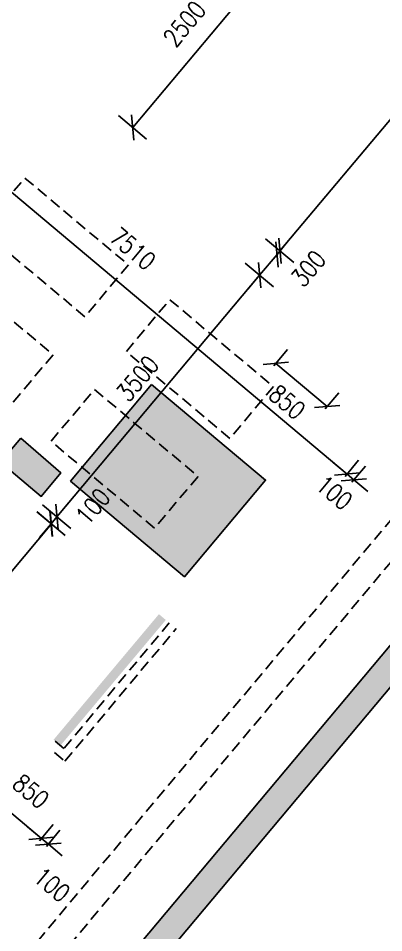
# Model space of a CAD drawing. Header units: millimetres. Extents: x 833220848 to 834439174, y 817676276 to 818025844.
# Drawn here: x 834238680 to 834242736, y 817919072 to 817929217 of the extents above; entities that cross this region are included whole.
import ezdxf

# ---------------------------------------------------------------- set-up
doc = ezdxf.new("R2010")
doc.units = ezdxf.units.MM
doc.header["$LTSCALE"] = 1000
doc.header["$MEASUREMENT"] = 0
doc.linetypes.add('HIDDEN2', pattern=[0.1875, 0.125, -0.0625])
for name, color, linetype in [('3B52X-MAGP-P-L000$0$VPA240_road curb', 1, 'Continuous'), ('3B52X_GBP_amendmentC', 150, 'Continuous'), ('Layer 1', 7, 'Continuous'), ('MGD064_C097', 97, 'Continuous'), ('MGD064_C160', 160, 'Continuous'), ('VPA064_C231', 231, 'HIDDEN2')]:
    doc.layers.add(name, color=color, linetype=linetype)
doc.layers.add('VPA031_Dimension GF', color=6, linetype='Continuous', lineweight=13)
doc.styles.add('RLP-SIMPLEX', font='SIMPLEX.shx', dxfattribs={"width": 0.8})
doc.dimstyles.new('VP-SIMPLEX_D200', dxfattribs={"dimscale": 200, "dimtxt": 1, "dimasz": 1, "dimexe": 1, "dimexo": 1, "dimgap": 1, "dimtad": 1, "dimdec": 1, "dimdsep": 46, "dimtxsty": 'RLP-SIMPLEX', "dimblk": 'OBLIQUE', "dimcen": 1, "dimclrd": 1, "dimclre": 1, "dimclrt": 256, "dimadec": 1, "dimazin": 2, "dimtfac": 1, "dimtdec": 1, "dimtix": 1, "dimtmove": 2, "dimatfit": 1, "dimfxl": 0, "dimtolj": 1, "dimtzin": 0, "dimarcsym": 0})

# ---------------------------------------------------------------- blocks, each defined once
blk = doc.blocks.new('_Oblique')
at = {"color": 0, "linetype": 'ByBlock', "lineweight": -2}
blk.add_line((-0.5, -0.5), (0.5, 0.5), dxfattribs=at)
blk = doc.blocks.new('*D87')
at = {"layer": 'VPA031_Dimension GF', "color": 1, "lineweight": -2}
for p, q in [((834245892.4320555, 817932093.0629873), (834246204.3324648, 817931831.3474635)), ((834246051.1235776, 817931959.904987), (834241583.7426573, 817926635.8878369)), ((834241425.0511352, 817926769.0458373), (834241736.9515445, 817926507.3303134))]:
    blk.add_line(p, q, dxfattribs=at)
at = {"layer": 'VPA031_Dimension GF', "color": 1, "lineweight": -2, "xscale": 200, "yscale": 200, "zscale": 200}
for p, rotation in [((834246051.1235776, 817931959.904987), 49.9999994114941), ((834241583.7426573, 817926635.8878369), 229.9999994114941)]:
    blk.add_blockref('_Oblique', p, dxfattribs=dict(at, rotation=rotation))
at = {"layer": 'VPA031_Dimension GF', "color": 6, "insert": (834243587.6197864, 817929490.7326971), "char_height": 200, "attachment_point": 5, "rotation": 49.999999411494116, "style": 'RLP-SIMPLEX'}
blk.add_mtext('\\A1;6950', dxfattribs=at)
blk = doc.blocks.new('*D88')
at = {"layer": 'VPA031_Dimension GF', "color": 1, "lineweight": -2}
for p, q in [((834241200.0825269, 817926500.938221), (834241511.982648, 817926239.2229677)), ((834241358.7737538, 817926367.780483), (834239109.0172774, 817923686.6248802)), ((834238950.3260505, 817923819.7826182), (834239262.2261716, 817923558.0673649))]:
    blk.add_line(p, q, dxfattribs=at)
at = {"layer": 'VPA031_Dimension GF', "color": 1, "lineweight": -2, "xscale": 200, "yscale": 200, "zscale": 200}
for p, rotation in [((834241358.7737538, 817926367.780483), 50.00000252143153), ((834239109.0172774, 817923686.6248802), 230.0000025214315)]:
    blk.add_blockref('_Oblique', p, dxfattribs=dict(at, rotation=rotation))
at = {"layer": 'VPA031_Dimension GF', "color": 6, "insert": (834240004.0821742, 817925220.0389543), "char_height": 200, "attachment_point": 5, "rotation": 50.00000252143153, "style": 'RLP-SIMPLEX'}
blk.add_mtext('\\A1;3500', dxfattribs=at)
blk = doc.blocks.new('*D89')
at = {"layer": 'VPA031_Dimension GF', "color": 1, "lineweight": -2}
for p, q in [((834239109.0172805, 817923686.6248766), (834239237.5747958, 817923839.8337708)), ((834238886.0473039, 817923743.1781844), (834239197.9474282, 817923481.4629277)), ((834238950.3260503, 817923819.7826179), (834239262.2261746, 817923558.0673612)), ((834239109.0172805, 817923686.6248766), (834239044.7385341, 817923610.0204431)), ((834239044.7385341, 817923610.0204431), (834238916.1810187, 817923456.811549))]:
    blk.add_line(p, q, dxfattribs=at)
at = {"layer": 'VPA031_Dimension GF', "color": 1, "lineweight": -2, "xscale": 200, "yscale": 200, "zscale": 200}
for p, rotation in [((834239044.7385341, 817923610.0204431), 50.0000024405858), ((834239109.0172805, 817923686.6248766), 230.0000024405858)]:
    blk.add_blockref('_Oblique', p, dxfattribs=dict(at, rotation=rotation))
at = {"layer": 'VPA031_Dimension GF', "color": 6, "insert": (834239508.330519, 817923801.1318269), "char_height": 200, "attachment_point": 5, "rotation": 50.0000024405858, "style": 'RLP-SIMPLEX'}
blk.add_mtext('\\A1;100', dxfattribs=at)
blk = doc.blocks.new('*D90')
at = {"layer": 'VPA031_Dimension GF', "color": 1, "lineweight": -2}
for p, q in [((834238888.7911267, 817923740.8811966), (834239200.6912231, 817923479.1659844)), ((834239047.482324, 817923607.7234937), (834236951.9949096, 817921110.4184233)), ((834236793.3037125, 817921243.5761261), (834237105.2038088, 817920981.860914))]:
    blk.add_line(p, q, dxfattribs=at)
at = {"layer": 'VPA031_Dimension GF', "color": 1, "lineweight": -2, "xscale": 200, "yscale": 200, "zscale": 200}
for p, rotation in [((834239047.482324, 817923607.7234937), 50.00000469944457), ((834236951.9949096, 817921110.4184233), 230.0000046994446)]:
    blk.add_blockref('_Oblique', p, dxfattribs=dict(at, rotation=rotation))
at = {"layer": 'VPA031_Dimension GF', "color": 6, "insert": (834237769.925268, 817922551.9072225), "char_height": 200, "attachment_point": 5, "rotation": 50.000004699444595, "style": 'RLP-SIMPLEX'}
blk.add_mtext('\\A1;3260', dxfattribs=at)
blk = doc.blocks.new('*D96')
at = {"layer": 'VPA031_Dimension GF', "color": 1, "lineweight": -2}
for p, q in [((834236553.4774569, 817928961.3160754), (834236704.213271, 817929140.9570695)), ((834242328.6637825, 817924160.4293723), (834236575.6561884, 817928987.7478123)), ((834242306.485051, 817924133.9976355), (834242457.2208651, 817924313.6386296))]:
    blk.add_line(p, q, dxfattribs=at)
at = {"layer": 'VPA031_Dimension GF', "color": 1, "lineweight": -2, "xscale": 200, "yscale": 200, "zscale": 200}
for p, rotation in [((834236575.6561884, 817928987.7478123), 140.000164287864), ((834242328.6637825, 817924160.4293723), 320.000164287864)]:
    blk.add_blockref('_Oblique', p, dxfattribs=dict(at, rotation=rotation))
at = {"layer": 'VPA031_Dimension GF', "color": 6, "insert": (834239951.2337742, 817926659.36097), "char_height": 200, "attachment_point": 5, "rotation": 320.000164287864, "style": 'RLP-SIMPLEX'}
blk.add_mtext('\\A1;7510', dxfattribs=at)
blk = doc.blocks.new('*D97')
at = {"layer": 'VPA031_Dimension GF', "color": 1, "lineweight": -2}
for p, q in [((834242328.6498642, 817924160.411737), (834242175.4409764, 817924288.9692599)), ((834242306.4854915, 817924133.9972665), (834242457.207387, 817924313.620625)), ((834242383.0899353, 817924069.7185054), (834242533.8118308, 817924249.3418638)), ((834242405.254308, 817924096.1329758), (834242328.6498642, 817924160.411737)), ((834242405.254308, 817924096.1329758), (834242558.4631959, 817923967.575453))]:
    blk.add_line(p, q, dxfattribs=at)
at = {"layer": 'VPA031_Dimension GF', "color": 1, "lineweight": -2, "xscale": 200, "yscale": 200, "zscale": 200}
for p, rotation in [((834242328.6498642, 817924160.411737), 319.9999996760102), ((834242405.254308, 817924096.1329758), 139.9999996760102)]:
    blk.add_blockref('_Oblique', p, dxfattribs=dict(at, rotation=rotation))
at = {"layer": 'VPA031_Dimension GF', "color": 6, "insert": (834242187.4072014, 817923953.9438498), "char_height": 200, "attachment_point": 5, "rotation": 319.99999967601025, "style": 'RLP-SIMPLEX'}
blk.add_mtext('\\A1;100', dxfattribs=at)
blk = doc.blocks.new('*D173')
at = {"layer": 'VPA031_Dimension GF', "color": 1, "lineweight": -2, "ltscale": 500}
for p, q in [((834241551.6161326, 817926597.5990155), (834241680.1728303, 817926750.8085959)), ((834241551.6161326, 817926597.5990155), (834241358.7810895, 817926367.7846494)), ((834241704.8247682, 817926469.0431104), (834241704.8257128, 817926469.0423179)), ((834241358.7810895, 817926367.7846494), (834241230.2243918, 817926214.5750692)), ((834241511.9897251, 817926239.2287444), (834241511.9906697, 817926239.2279518))]:
    blk.add_line(p, q, dxfattribs=at)
at = {"layer": 'VPA031_Dimension GF', "color": 1, "lineweight": -2, "ltscale": 500, "xscale": 200, "yscale": 200, "zscale": 200}
for p, rotation in [((834241551.6161326, 817926597.5990155), 230.0003082272393), ((834241358.7810895, 817926367.7846494), 50.00030822723928)]:
    blk.add_blockref('_Oblique', p, dxfattribs=dict(at, rotation=rotation))
at = {"layer": 'VPA031_Dimension GF', "ltscale": 500, "insert": (834241900.1222659, 817926440.4230934), "char_height": 200, "attachment_point": 5, "rotation": 50.00030822723927, "style": 'RLP-SIMPLEX'}
blk.add_mtext('\\A1;300', dxfattribs=at)
blk = doc.blocks.new('*D186')
at = {"layer": 'VPA031_Dimension GF', "color": 1, "lineweight": -2}
for p, q in [((834238264.2255269, 817920638.9846872), (834238414.94742, 817920818.6080441)), ((834238937.5276749, 817920119.0296855), (834238286.3898978, 817920665.3991557)), ((834238915.363304, 817920092.615217), (834239066.0851971, 817920272.2385739))]:
    blk.add_line(p, q, dxfattribs=at)
at = {"layer": 'VPA031_Dimension GF', "color": 1, "lineweight": -2, "xscale": 200, "yscale": 200, "zscale": 200}
for p, rotation in [((834238286.3898978, 817920665.3991557), 139.9999999154806), ((834238937.5276749, 817920119.0296855), 319.9999999154806)]:
    blk.add_blockref('_Oblique', p, dxfattribs=dict(at, rotation=rotation))
at = {"layer": 'VPA031_Dimension GF', "color": 6, "insert": (834238820.1980499, 817920640.384311), "char_height": 200, "attachment_point": 5, "rotation": 319.9999999154806, "style": 'RLP-SIMPLEX'}
blk.add_mtext('\\A1;850', dxfattribs=at)
blk = doc.blocks.new('*D187')
at = {"layer": 'VPA031_Dimension GF', "color": 1, "lineweight": -2}
for p, q in [((834238937.5267615, 817920119.0303797), (834238784.3178748, 817920247.5879037)), ((834238915.3623905, 817920092.6159118), (834239066.0842856, 817920272.2392665)), ((834238991.9668334, 817920028.3371502), (834239142.6887283, 817920207.9605049)), ((834239014.1312044, 817920054.751618), (834238937.5267615, 817920119.0303797)), ((834239014.1312044, 817920054.751618), (834239167.3400911, 817919926.1940938))]:
    blk.add_line(p, q, dxfattribs=at)
at = {"layer": 'VPA031_Dimension GF', "color": 1, "lineweight": -2, "xscale": 200, "yscale": 200, "zscale": 200}
for p, rotation in [((834238937.5267615, 817920119.0303797), 319.9999991678145), ((834239014.1312044, 817920054.751618), 139.9999991678145)]:
    blk.add_blockref('_Oblique', p, dxfattribs=dict(at, rotation=rotation))
at = {"layer": 'VPA031_Dimension GF', "color": 6, "insert": (834239054.5805035, 817919604.0249485), "char_height": 200, "attachment_point": 5, "rotation": 319.9999991678145, "style": 'RLP-SIMPLEX'}
blk.add_mtext('\\A1;100', dxfattribs=at)
blk = doc.blocks.new('*D209')
at = {"layer": 'VPA031_Dimension GF', "color": 1, "lineweight": -2}
for p, q in [((834241516.2134286, 817925362.4220173), (834241666.9353231, 817925542.0453775)), ((834242109.0807061, 817924909.9598944), (834241538.3778015, 817925388.8364885)), ((834242086.9163332, 817924883.5454233), (834242237.6382277, 817925063.1687834))]:
    blk.add_line(p, q, dxfattribs=at)
at = {"layer": 'VPA031_Dimension GF', "color": 1, "lineweight": -2, "xscale": 200, "yscale": 200, "zscale": 200}
for p, rotation in [((834241538.3778015, 817925388.8364885), 140.0000001508647), ((834242109.0807061, 817924909.9598944), 320.0000001508647)]:
    blk.add_blockref('_Oblique', p, dxfattribs=dict(at, rotation=rotation))
at = {"layer": 'VPA031_Dimension GF', "color": 6, "insert": (834241663.7055998, 817924958.6894269), "char_height": 200, "attachment_point": 5, "rotation": 320.0000001508647, "style": 'RLP-SIMPLEX'}
blk.add_mtext('\\A1;850', dxfattribs=at)
blk = doc.blocks.new('*D252')
at = {"layer": 'VPA031_Dimension GF', "color": 1, "lineweight": -2}
for p, q in [((834241399.3315521, 817930054.1826856), (834241711.1733171, 817929792.5165118)), ((834241557.9643955, 817929921.0739945), (834239950.9975204, 817928005.9644516)), ((834239792.3646772, 817928139.0731425), (834240104.206442, 817927877.4069688))]:
    blk.add_line(p, q, dxfattribs=at)
at = {"layer": 'VPA031_Dimension GF', "color": 1, "lineweight": -2, "xscale": 200, "yscale": 200, "zscale": 200}
for p, rotation in [((834241557.9643955, 817929921.0739945), 50.00001467879193), ((834239950.9975204, 817928005.9644516), 230.0000146787919)]:
    blk.add_blockref('_Oblique', p, dxfattribs=dict(at, rotation=rotation))
at = {"layer": 'VPA031_Dimension GF', "color": 6, "insert": (834240524.6675757, 817929156.3554469), "char_height": 200, "attachment_point": 5, "rotation": 50.00001467879189, "style": 'RLP-SIMPLEX'}
blk.add_mtext('\\A1;2500', dxfattribs=at)
blk = doc.blocks.new('Tactile Amendment B')
at = {"layer": '3B52X-MAGP-P-L000$0$VPA240_road curb', "color": 150, "linetype": 'HIDDEN2'}
for points in [[(129195.4689942598, 15011.65297400951), (137892.3853839636, 25376.23432576656)], [(129425.2823274136, 14818.81669092178), (138122.1987169981, 25183.39804279804)]]:
    blk.add_lwpolyline(points, dxfattribs=at)

msp = doc.modelspace()

# ---------------------------------------------------------------- hatches: boundary and pattern name
at = {"layer": 'MGD064_C097'}
for points in [[(834240160.1591097, 817925154.2703164), (834241424.1322278, 817924093.6705065), (834240524.2293588, 817923021.2084669), (834239260.2628814, 817924081.8161908)], [(834238708.1413676, 817924559.4975519), (834239153.6664788, 817924172.5766459), (834238935.1319257, 817923912.137307), (834238483.1657043, 817924291.3819969)]]:
    msp.add_hatch(color=256, dxfattribs=at).paths.add_polyline_path(points)
at = {"layer": 'MGD064_C160'}
msp.add_hatch(color=256, dxfattribs=at).paths.add_polyline_path([(834239147.909846, 817921147.6168307), (834239071.3054042, 817921211.8955958), (834240241.1803619, 817922606.0982783), (834240317.7848057, 817922541.8195177)])
at = {"layer": 'VPA064_C231', "ltscale": 500}
h = msp.add_hatch(color=256, dxfattribs=at)
h.dxf.hatch_style = 1
h.paths.add_polyline_path([(834239684.8340057, 817918073.2064395), (834248381.7503954, 817928437.7877904), (834248151.9370623, 817928630.624074), (834239455.0206726, 817918266.0427226)])

# ---------------------------------------------------------------- linework, layer by layer
at = {"layer": '3B52X-MAGP-P-L000$0$VPA240_road curb', "color": 150, "linetype": 'HIDDEN2'}
for points in [[(834240356.0819345, 817922509.6725487), (834239186.2128143, 817921115.476821), (834239071.3054037, 817921211.8955963)], [(834239083.631082, 817921071.0123839), (834239198.5384964, 817920974.5936149), (834240432.6863787, 817922445.3937874)]]:
    msp.add_lwpolyline(points, dxfattribs=at)
at = {"layer": '3B52X_GBP_amendmentC', "color": 150, "linetype": 'HIDDEN2'}
for points in [[(834238753.0981984, 817927444.5277463), (834239902.1648632, 817926480.3463317), (834239420.0741558, 817925905.8129994), (834238271.0074911, 817926869.9944141)], [(834238271.0074911, 817926869.9944143), (834238753.0981983, 817927444.5277467), (834239902.1648633, 817926480.3463318), (834239420.0741562, 817925905.8129995)], [(834237917.4743053, 817926448.6699704), (834239066.5409698, 817925484.4885557), (834238584.4502627, 817924909.9552237), (834237435.3835981, 817925874.1366379)], [(834237435.3835981, 817925874.1366382), (834237917.4743053, 817926448.6699704), (834239066.54097, 817925484.4885559), (834238584.4502628, 817924909.9552237)], [(834240361.7915282, 817926094.6737652), (834241510.8581927, 817925130.4923506), (834241028.7674854, 817924555.9590183), (834239879.7008208, 817925520.1404328)], [(834239879.700821, 817925520.1404332), (834240361.791528, 817926094.6737652), (834241510.8581927, 817925130.4923507), (834241028.7674857, 817924555.9590187)], [(834239526.167635, 817925098.8159891), (834240675.2342997, 817924134.6345745), (834240193.1435924, 817923560.1012423), (834239044.0769277, 817924524.282657)], [(834239044.0769278, 817924524.2826574), (834239526.1676347, 817925098.8159894), (834240675.2342997, 817924134.6345747), (834240193.1435927, 817923560.1012427)]]:
    msp.add_lwpolyline(points, close=True, dxfattribs=at)
at = {"layer": 'Layer 1', "ltscale": 500}
for points in [[(834239023.4583373, 817918432.3554437), (834239243.6958774, 817918247.554211), (834239340.114007, 817918362.4608634), (834239455.0206726, 817918266.0427226), (834248151.9370623, 817928630.624074), (834247117.7770658, 817929498.3873461), (834247503.4496316, 817929958.014012), (834249801.5829611, 817928029.651183), (834249415.9103947, 817927570.0245165), (834248381.7503949, 817928437.7877909), (834239684.8340057, 817918073.2064395), (834239799.7406727, 817917976.7882978), (834239414.0681069, 817917517.1616318), (834238954.4414412, 817917902.8341975), (834239050.8595946, 817918017.7408782), (834238830.6220574, 817918202.5421144), (834239023.4583336, 817918432.3554468)], [(834238708.1413676, 817924559.4975519), (834239153.6664788, 817924172.5766459), (834238935.1319257, 817923912.137307), (834238483.1657043, 817924291.3819969), (834238708.1413676, 817924559.4975519)]]:
    msp.add_lwpolyline(points, dxfattribs=at)
at = {"layer": 'MGD064_C097'}
msp.add_lwpolyline([(834240160.1591097, 817925154.2703164), (834241424.1322278, 817924093.6705065), (834240524.2293588, 817923021.2084669), (834239260.2628814, 817924081.8161908), (834240160.1591097, 817925154.2703164)], dxfattribs=at)

# ---------------------------------------------------------------- block references
at = {"layer": '3B52X_GBP_amendmentC', "color": 150, "linetype": 'HIDDEN2'}
msp.add_blockref('Tactile Amendment B', (834109579.6874697, 817903824.8635607), dxfattribs=at)

# ---------------------------------------------------------------- dimensions: what is measured, and where the dimension line sits
at = {"layer": 'VPA031_Dimension GF'}
for p1, p2, distance, picture, middle in [((834245739.223168, 817932221.6205108), (834241271.8422478, 817926897.6033608), 407.1570714597482, '*D87', (834243587.6197864, 817929490.7326971)), ((834241246.1226307, 817930182.7401683), (834239639.1557556, 817928267.6306254), 407.0804254662019, '*D252', (834240524.6675757, 817929156.3554469)), ((834241046.8736324, 817926629.495736), (834238797.1171561, 817923948.3401333), 407.1566766306988, '*D88', (834240004.0821742, 817925220.0389543)), ((834238735.5822276, 817923869.4387058), (834236640.0948132, 817921372.1336355), 407.15663135341504, '*D90', (834237769.925268, 817922551.9072225))]:
    dim = msp.add_aligned_dim(p1=p1, p2=p2, distance=distance, dimstyle='VP-SIMPLEX_D200', override={"dimclrt": 6}, dxfattribs=at)
    dim.commit()
    dim.dimension.update_dxf_attribs({"geometry": picture, "text_midpoint": middle})
for base, p1, p2, angle, override, picture, middle in [((834236575.6561884, 817928987.7478123), (834242177.9279683, 817923980.7883781), (834236424.920374, 817928808.1068181), 140.00016428786398, {"dimrnd": 5, "dimclrt": 6}, '*D96', (834239951.2337742, 817926659.36097)), ((834242328.6498642, 817924160.411737), (834242254.5324125, 817923916.5096174), (834242177.9279687, 817923980.7883787), 139.99999967601022, {"dimclrt": 6}, '*D97', (834242187.4072014, 817923953.9438498)), ((834239044.7385341, 817923610.0204431), (834238797.1171563, 817923948.3401334), (834238732.8384099, 817923871.7356999), 230.00000244058577, {"dimclrt": 6}, '*D89', (834239508.330519, 817923801.1318269)), ((834238286.3898978, 817920665.3991557), (834238786.8057817, 817919939.4063284), (834238135.6680046, 817920485.7757987), 139.9999999154806, {"dimclrt": 6}, '*D186', (834238820.1980499, 817920640.384311)), ((834238937.5267615, 817920119.0303797), (834238863.4093091, 817919875.1282634), (834238786.8048663, 817919939.407025), 139.99999916781448, {"dimclrt": 6}, '*D187', (834239054.5805035, 817919604.0249485))]:
    dim = msp.add_linear_dim(base=base, p1=p1, p2=p2, angle=angle, dimstyle='VP-SIMPLEX_D200', override=override, dxfattribs=at)
    dim.commit()
    dim.dimension.update_dxf_attribs({"geometry": picture, "text_midpoint": middle, "dimtype": 161})
at = {"layer": 'VPA031_Dimension GF', "ltscale": 500}
dim = msp.add_linear_dim(base=(834241358.7810895, 817926367.7846494), p1=(834241551.6151881, 817926597.5998083), p2=(834241358.780145, 817926367.7854422), angle=230.0003082272393, dimstyle='VP-SIMPLEX_D200', dxfattribs=at)
dim.commit()
dim.dimension.update_dxf_attribs({"geometry": '*D173', "text_midpoint": (834241900.1222659, 817926440.4230934), "dimtype": 161})
at = {"layer": 'VPA031_Dimension GF'}
dim = msp.add_linear_dim(base=(834241538.3778015, 817925388.8364885), p1=(834241958.3588115, 817924730.336534), p2=(834241387.6559069, 817925209.2131282), angle=140.00000015086468, text='850', dimstyle='VP-SIMPLEX_D200', override={"dimclrt": 6}, dxfattribs=at)
dim.commit()
dim.dimension.update_dxf_attribs({"geometry": '*D209', "text_midpoint": (834241663.7055998, 817924958.6894269), "dimtype": 161})

doc.saveas('drawing.dxf')
